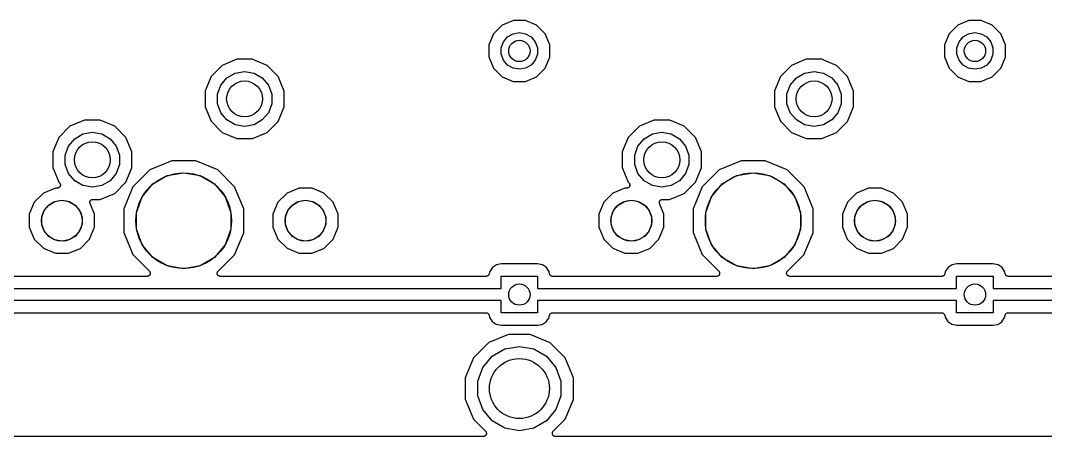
# Model space of a CAD drawing. Extents: x 36 to 201, y -145 to -29.
# Drawn here: x 72.19 to 114.94, y -145 to -127.65 of the extents above; entities that cross this region are included whole.
import ezdxf

# ---------------------------------------------------------------- set-up
doc = ezdxf.new("R2010")
doc.units = 0
doc.header["$MEASUREMENT"] = 0
doc.layers.add('BLACK', color=7, linetype='CONTINUOUS')

msp = doc.modelspace()

# ---------------------------------------------------------------- linework, layer by layer
at = {"layer": 'Black'}
for p, q in [((92.7485, -127.65), (92.2815, -127.843)), ((93.2537, -127.65), (92.7485, -127.65)), ((93.7203, -127.844), (93.2537, -127.65)), ((111.748, -127.65), (111.282, -127.843)), ((112.254, -127.65), (111.748, -127.65)), ((112.72, -127.844), (112.254, -127.65)), ((91.924, -128.2), (91.7302, -128.666)), ((92.2815, -127.843), (91.924, -128.2)), ((92.5083, -128.334), (92.7384, -128.201)), ((92.7384, -128.201), (93, -128.155)), ((93, -128.155), (93.2616, -128.201)), ((93.2616, -128.201), (93.4917, -128.334)), ((94.0773, -128.202), (93.7203, -127.844)), ((94.2702, -128.668), (94.0773, -128.202)), ((110.924, -128.2), (110.73, -128.666)), ((111.282, -127.843), (110.924, -128.2)), ((111.508, -128.334), (111.738, -128.201)), ((111.738, -128.201), (112, -128.155)), ((112, -128.155), (112.262, -128.201)), ((112.262, -128.201), (112.492, -128.334)), ((113.077, -128.202), (112.72, -127.844)), ((113.27, -128.668), (113.077, -128.202)), ((91.7302, -128.666), (91.7298, -129.172)), ((92.2467, -128.787), (92.3376, -128.538)), ((92.3376, -128.538), (92.5083, -128.334)), ((93.4917, -128.334), (93.6624, -128.538)), ((93.6624, -128.538), (93.7533, -128.787)), ((94.2698, -129.174), (94.2702, -128.668)), ((110.73, -128.666), (110.73, -129.172)), ((111.247, -128.787), (111.338, -128.538)), ((111.338, -128.538), (111.508, -128.334)), ((112.492, -128.334), (112.662, -128.538)), ((112.662, -128.538), (112.753, -128.787)), ((113.27, -129.174), (113.27, -128.668)), ((92.2467, -129.053), (92.2467, -128.787)), ((92.3376, -129.302), (92.2467, -129.053)), ((93.7533, -129.053), (93.6624, -129.302)), ((93.7533, -128.787), (93.7533, -129.053)), ((111.247, -129.053), (111.247, -128.787)), ((111.338, -129.302), (111.247, -129.053)), ((112.753, -129.053), (112.662, -129.302)), ((112.753, -128.787), (112.753, -129.053)), ((80.606, -129.52), (80.1412, -129.984)), ((81.213, -129.269), (80.606, -129.52)), ((81.8698, -129.269), (81.213, -129.269)), ((81.9774, -129.314), (81.8698, -129.269)), ((82.4764, -129.521), (81.9774, -129.314)), ((82.9405, -129.986), (82.4764, -129.521)), ((91.7298, -129.172), (91.9227, -129.638)), ((92.5083, -129.506), (92.3376, -129.302)), ((92.7384, -129.639), (92.5083, -129.506)), ((93.4917, -129.506), (93.2616, -129.639)), ((93.6624, -129.302), (93.4917, -129.506)), ((94.076, -129.64), (94.2698, -129.174)), ((104.356, -129.52), (103.891, -129.984)), ((104.963, -129.269), (104.356, -129.52)), ((105.62, -129.269), (104.963, -129.269)), ((105.727, -129.314), (105.62, -129.269)), ((106.226, -129.521), (105.727, -129.314)), ((106.69, -129.986), (106.226, -129.521)), ((110.73, -129.172), (110.923, -129.638)), ((111.508, -129.506), (111.338, -129.302)), ((111.738, -129.639), (111.508, -129.506)), ((112.492, -129.506), (112.262, -129.639)), ((112.662, -129.302), (112.492, -129.506)), ((113.076, -129.64), (113.27, -129.174)), ((80.8025, -130.041), (81.1476, -129.842)), ((81.1476, -129.842), (81.54, -129.773)), ((81.54, -129.773), (81.9324, -129.842)), ((81.9324, -129.842), (82.2775, -130.041)), ((91.9227, -129.638), (92.2797, -129.996)), ((93, -129.685), (92.7384, -129.639)), ((93.2616, -129.639), (93, -129.685)), ((93.7185, -129.997), (94.076, -129.64)), ((104.552, -130.041), (104.898, -129.842)), ((104.898, -129.842), (105.29, -129.773)), ((105.29, -129.773), (105.682, -129.842)), ((105.682, -129.842), (106.028, -130.041)), ((110.923, -129.638), (111.28, -129.996)), ((112, -129.685), (111.738, -129.639)), ((112.262, -129.639), (112, -129.685)), ((112.718, -129.997), (113.076, -129.64)), ((80.1412, -129.984), (79.8893, -130.59)), ((80.4101, -130.721), (80.5464, -130.346)), ((80.5464, -130.346), (80.8025, -130.041)), ((82.2775, -130.041), (82.5336, -130.346)), ((82.5336, -130.346), (82.6699, -130.721)), ((83.1913, -130.593), (82.9405, -129.986)), ((92.2797, -129.996), (92.7463, -130.19)), ((92.7463, -130.19), (93.2515, -130.19)), ((93.2515, -130.19), (93.7185, -129.997)), ((103.891, -129.984), (103.639, -130.59)), ((104.16, -130.721), (104.296, -130.346)), ((104.296, -130.346), (104.552, -130.041)), ((106.028, -130.041), (106.284, -130.346)), ((106.284, -130.346), (106.42, -130.721)), ((106.941, -130.593), (106.69, -129.986)), ((111.28, -129.996), (111.746, -130.19)), ((111.746, -130.19), (112.252, -130.19)), ((112.252, -130.19), (112.718, -129.997)), ((79.8893, -130.59), (79.8887, -131.247)), ((80.4101, -131.119), (80.4101, -130.721)), ((82.6699, -130.721), (82.6699, -131.119)), ((83.1907, -131.25), (83.1913, -130.593)), ((103.639, -130.59), (103.639, -131.247)), ((104.16, -131.119), (104.16, -130.721)), ((106.42, -130.721), (106.42, -131.119)), ((106.941, -131.25), (106.941, -130.593)), ((80.5464, -131.494), (80.4101, -131.119)), ((82.6699, -131.119), (82.5336, -131.494)), ((104.296, -131.494), (104.16, -131.119)), ((106.42, -131.119), (106.284, -131.494)), ((79.8887, -131.247), (80.1395, -131.854)), ((80.8025, -131.799), (80.5464, -131.494)), ((82.5336, -131.494), (82.2775, -131.799)), ((82.9388, -131.856), (83.1907, -131.25)), ((103.639, -131.247), (103.89, -131.854)), ((104.552, -131.799), (104.296, -131.494)), ((106.284, -131.494), (106.028, -131.799)), ((106.689, -131.856), (106.941, -131.25)), ((74.256, -132.06), (73.7912, -132.524)), ((74.863, -131.809), (74.256, -132.06)), ((75.5198, -131.809), (74.863, -131.809)), ((76.1264, -132.061), (75.5198, -131.809)), ((76.5905, -132.526), (76.1264, -132.061)), ((80.1395, -131.854), (80.6036, -132.319)), ((81.1476, -131.998), (80.8025, -131.799)), ((81.54, -132.067), (81.1476, -131.998)), ((81.9324, -131.998), (81.54, -132.067)), ((82.2775, -131.799), (81.9324, -131.998)), ((82.474, -132.32), (82.9388, -131.856)), ((98.006, -132.06), (97.5412, -132.524)), ((98.613, -131.809), (98.006, -132.06)), ((99.2698, -131.809), (98.613, -131.809)), ((99.8764, -132.061), (99.2698, -131.809)), ((100.34, -132.526), (99.8764, -132.061)), ((103.89, -131.854), (104.354, -132.319)), ((104.898, -131.998), (104.552, -131.799)), ((105.29, -132.067), (104.898, -131.998)), ((105.682, -131.998), (105.29, -132.067)), ((106.028, -131.799), (105.682, -131.998)), ((106.224, -132.32), (106.689, -131.856)), ((73.7912, -132.524), (73.5393, -133.13)), ((74.4525, -132.581), (74.7976, -132.382)), ((74.7976, -132.382), (75.19, -132.313)), ((75.19, -132.313), (75.5824, -132.382)), ((75.5824, -132.382), (75.9275, -132.581)), ((80.6036, -132.319), (81.2102, -132.571)), ((81.867, -132.571), (82.474, -132.32)), ((97.5412, -132.524), (97.2893, -133.13)), ((98.2025, -132.581), (98.5476, -132.382)), ((98.5476, -132.382), (98.94, -132.313)), ((98.94, -132.313), (99.3324, -132.382)), ((99.3324, -132.382), (99.6775, -132.581)), ((104.354, -132.319), (104.96, -132.571)), ((105.617, -132.571), (106.224, -132.32)), ((74.0601, -133.261), (74.1964, -132.886)), ((74.1964, -132.886), (74.4525, -132.581)), ((75.9275, -132.581), (76.1836, -132.886)), ((76.1836, -132.886), (76.3199, -133.261)), ((76.8413, -133.133), (76.5905, -132.526)), ((81.2102, -132.571), (81.867, -132.571)), ((97.8101, -133.261), (97.9464, -132.886)), ((97.9464, -132.886), (98.2025, -132.581)), ((99.6775, -132.581), (99.9336, -132.886)), ((99.9336, -132.886), (100.07, -133.261)), ((100.591, -133.133), (100.34, -132.526)), ((104.96, -132.571), (105.617, -132.571)), ((73.5393, -133.13), (73.5387, -133.787)), ((74.0601, -133.659), (74.0601, -133.261)), ((76.3199, -133.261), (76.3199, -133.659)), ((76.8407, -133.79), (76.8413, -133.133)), ((97.2893, -133.13), (97.2887, -133.787)), ((97.8101, -133.659), (97.8101, -133.261)), ((100.07, -133.261), (100.07, -133.659)), ((100.591, -133.79), (100.591, -133.133)), ((73.5387, -133.787), (73.7895, -134.394)), ((74.1964, -134.034), (74.0601, -133.659)), ((76.3199, -133.659), (76.1836, -134.034)), ((76.5888, -134.396), (76.8407, -133.79)), ((78.5045, -133.498), (77.5846, -133.878)), ((79.4998, -133.499), (78.5045, -133.498)), ((80.4191, -133.88), (79.4998, -133.499)), ((97.2887, -133.787), (97.5395, -134.394)), ((97.9464, -134.034), (97.8101, -133.659)), ((100.07, -133.659), (99.9336, -134.034)), ((100.339, -134.396), (100.591, -133.79)), ((102.255, -133.498), (101.335, -133.878)), ((103.25, -133.499), (102.255, -133.498)), ((104.169, -133.88), (103.25, -133.499)), ((74.4525, -134.339), (74.1964, -134.034)), ((76.1836, -134.034), (75.9275, -134.339)), ((77.5846, -133.878), (76.8802, -134.581)), ((77.7134, -134.467), (78.3154, -134.119)), ((78.3154, -134.119), (79, -133.998)), ((79, -133.998), (79.6846, -134.119)), ((79.6846, -134.119), (80.2865, -134.467)), ((81.1222, -134.585), (80.4191, -133.88)), ((98.2025, -134.339), (97.9464, -134.034)), ((99.9336, -134.034), (99.6775, -134.339)), ((101.335, -133.878), (100.63, -134.581)), ((101.463, -134.467), (102.065, -134.119)), ((102.065, -134.119), (102.75, -133.998)), ((102.75, -133.998), (103.435, -134.119)), ((103.435, -134.119), (104.037, -134.467)), ((104.872, -134.585), (104.169, -133.88)), ((73.6509, -134.641), (73.1513, -134.847)), ((73.7297, -134.641), (73.6509, -134.641)), ((73.7461, -134.638), (73.7297, -134.641)), ((73.7626, -134.637), (73.7461, -134.638)), ((73.7676, -134.634), (73.7626, -134.637)), ((73.7731, -134.633), (73.7676, -134.634)), ((73.7875, -134.625), (73.7731, -134.633)), ((73.8026, -134.618), (73.7875, -134.625)), ((73.7895, -134.394), (73.8197, -134.424)), ((73.8065, -134.614), (73.8026, -134.618)), ((73.8114, -134.611), (73.8065, -134.614)), ((73.822, -134.599), (73.8114, -134.611)), ((73.8197, -134.424), (73.8292, -134.438)), ((73.8338, -134.587), (73.822, -134.599)), ((73.8292, -134.438), (73.8399, -134.451)), ((73.8361, -134.582), (73.8338, -134.587)), ((73.8397, -134.578), (73.8361, -134.582)), ((73.8454, -134.562), (73.8397, -134.578)), ((73.8399, -134.451), (73.8418, -134.456)), ((73.8418, -134.456), (73.845, -134.46)), ((73.845, -134.46), (73.8492, -134.476)), ((73.8525, -134.547), (73.8454, -134.562)), ((73.8492, -134.476), (73.8549, -134.492)), ((73.8529, -134.541), (73.8525, -134.547)), ((73.8549, -134.536), (73.8529, -134.541)), ((73.8549, -134.492), (73.8549, -134.498)), ((73.8549, -134.498), (73.8563, -134.503)), ((73.8563, -134.503), (73.8549, -134.519)), ((73.8549, -134.519), (73.8549, -134.536)), ((74.7976, -134.538), (74.4525, -134.339)), ((75.19, -134.607), (74.7976, -134.538)), ((75.5824, -134.538), (75.19, -134.607)), ((75.9275, -134.339), (75.5824, -134.538)), ((76.124, -134.86), (76.5888, -134.396)), ((76.8802, -134.581), (76.4985, -135.5)), ((77.2666, -134.999), (77.7134, -134.467)), ((80.2865, -134.467), (80.7334, -134.999)), ((81.5023, -135.505), (81.1222, -134.585)), ((83.8109, -134.641), (83.3113, -134.847)), ((84.3515, -134.641), (83.8109, -134.641)), ((84.8508, -134.849), (84.3515, -134.641)), ((97.4009, -134.641), (96.9013, -134.847)), ((97.4797, -134.641), (97.4009, -134.641)), ((97.4961, -134.638), (97.4797, -134.641)), ((97.5126, -134.637), (97.4961, -134.638)), ((97.5176, -134.634), (97.5126, -134.637)), ((97.5231, -134.633), (97.5176, -134.634)), ((97.5375, -134.625), (97.5231, -134.633)), ((97.5526, -134.618), (97.5375, -134.625)), ((97.5395, -134.394), (97.5697, -134.424)), ((97.5565, -134.614), (97.5526, -134.618)), ((97.5614, -134.611), (97.5565, -134.614)), ((97.572, -134.599), (97.5614, -134.611)), ((97.5697, -134.424), (97.5792, -134.438)), ((97.5838, -134.587), (97.572, -134.599)), ((97.5792, -134.438), (97.5899, -134.451)), ((97.5861, -134.582), (97.5838, -134.587)), ((97.5897, -134.578), (97.5861, -134.582)), ((97.5954, -134.562), (97.5897, -134.578)), ((97.5899, -134.451), (97.5918, -134.456)), ((97.5918, -134.456), (97.595, -134.46)), ((97.595, -134.46), (97.5992, -134.476)), ((97.6025, -134.547), (97.5954, -134.562)), ((97.5992, -134.476), (97.6049, -134.492)), ((97.6029, -134.541), (97.6025, -134.547)), ((97.6049, -134.536), (97.6029, -134.541)), ((97.6049, -134.492), (97.6049, -134.498)), ((97.6049, -134.498), (97.6063, -134.503)), ((97.6063, -134.503), (97.6049, -134.519)), ((97.6049, -134.519), (97.6049, -134.536)), ((98.5476, -134.538), (98.2025, -134.339)), ((98.94, -134.607), (98.5476, -134.538)), ((99.3324, -134.538), (98.94, -134.607)), ((99.6775, -134.339), (99.3324, -134.538)), ((99.874, -134.86), (100.339, -134.396)), ((100.63, -134.581), (100.249, -135.5)), ((101.017, -134.999), (101.463, -134.467)), ((104.037, -134.467), (104.483, -134.999)), ((105.252, -135.505), (104.872, -134.585)), ((107.561, -134.641), (107.061, -134.847)), ((108.101, -134.641), (107.561, -134.641)), ((108.601, -134.849), (108.101, -134.641)), ((73.1513, -134.847), (72.7687, -135.229)), ((75.517, -135.111), (76.124, -134.86)), ((77.0289, -135.652), (77.2666, -134.999)), ((80.7334, -134.999), (80.9711, -135.652)), ((83.3113, -134.847), (82.9287, -135.229)), ((85.2327, -135.231), (84.8508, -134.849)), ((96.9013, -134.847), (96.5187, -135.229)), ((99.267, -135.111), (99.874, -134.86)), ((100.779, -135.652), (101.017, -134.999)), ((104.483, -134.999), (104.721, -135.652)), ((107.061, -134.847), (106.679, -135.229)), ((108.983, -135.231), (108.601, -134.849)), ((72.7687, -135.229), (72.5613, -135.729)), ((73.1803, -135.573), (73.371, -135.346)), ((73.371, -135.346), (73.6279, -135.197)), ((73.6279, -135.197), (73.92, -135.146)), ((73.92, -135.146), (74.2121, -135.197)), ((74.2121, -135.197), (74.469, -135.346)), ((74.469, -135.346), (74.6597, -135.573)), ((75.086, -135.243), (75.0878, -135.23)), ((75.0878, -135.252), (75.086, -135.243)), ((75.0878, -135.23), (75.0879, -135.216)), ((75.0878, -135.26), (75.0878, -135.252)), ((75.0925, -135.273), (75.0878, -135.26)), ((75.0879, -135.216), (75.0907, -135.208)), ((75.0907, -135.208), (75.0918, -135.2)), ((75.0918, -135.2), (75.0982, -135.187)), ((75.0955, -135.287), (75.0925, -135.273)), ((75.2791, -135.731), (75.0955, -135.287)), ((75.0982, -135.187), (75.103, -135.174)), ((75.103, -135.174), (75.1084, -135.168)), ((75.1084, -135.168), (75.1122, -135.161)), ((75.1122, -135.161), (75.1224, -135.151)), ((75.1224, -135.151), (75.1314, -135.141)), ((75.1314, -135.141), (75.1386, -135.136)), ((75.1386, -135.136), (75.1448, -135.131)), ((75.1448, -135.131), (75.1576, -135.126)), ((75.1576, -135.126), (75.1696, -135.119)), ((75.1696, -135.119), (75.1778, -135.117)), ((75.1778, -135.117), (75.1855, -135.114)), ((75.1855, -135.114), (75.1994, -135.113)), ((75.1994, -135.113), (75.213, -135.111)), ((75.213, -135.111), (75.517, -135.111)), ((76.4985, -135.5), (76.4977, -136.495)), ((81.5016, -136.294), (81.5023, -135.505)), ((82.9287, -135.229), (82.7213, -135.729)), ((83.3403, -135.573), (83.531, -135.346)), ((83.531, -135.346), (83.7879, -135.197)), ((83.7879, -135.197), (84.08, -135.146)), ((84.08, -135.146), (84.3721, -135.197)), ((84.3721, -135.197), (84.629, -135.346)), ((84.629, -135.346), (84.8197, -135.573)), ((85.4391, -135.731), (85.2327, -135.231)), ((96.5187, -135.229), (96.3113, -135.729)), ((96.9303, -135.573), (97.121, -135.346)), ((97.121, -135.346), (97.3779, -135.197)), ((97.3779, -135.197), (97.67, -135.146)), ((97.67, -135.146), (97.9621, -135.197)), ((97.9621, -135.197), (98.219, -135.346)), ((98.219, -135.346), (98.4097, -135.573)), ((98.836, -135.243), (98.8378, -135.23)), ((98.8378, -135.252), (98.836, -135.243)), ((98.8378, -135.23), (98.8379, -135.216)), ((98.8378, -135.26), (98.8378, -135.252)), ((98.8425, -135.273), (98.8378, -135.26)), ((98.8379, -135.216), (98.8407, -135.208)), ((98.8407, -135.208), (98.8418, -135.2)), ((98.8418, -135.2), (98.8482, -135.187)), ((98.8455, -135.287), (98.8425, -135.273)), ((99.0291, -135.731), (98.8455, -135.287)), ((98.8482, -135.187), (98.853, -135.174)), ((98.853, -135.174), (98.8584, -135.168)), ((98.8584, -135.168), (98.8622, -135.161)), ((98.8622, -135.161), (98.8724, -135.151)), ((98.8724, -135.151), (98.8814, -135.141)), ((98.8814, -135.141), (98.8886, -135.136)), ((98.8886, -135.136), (98.8948, -135.131)), ((98.8948, -135.131), (98.9076, -135.126)), ((98.9076, -135.126), (98.9196, -135.119)), ((98.9196, -135.119), (98.9278, -135.117)), ((98.9278, -135.117), (98.9355, -135.114)), ((98.9355, -135.114), (98.9494, -135.113)), ((98.9494, -135.113), (98.963, -135.111)), ((98.963, -135.111), (99.267, -135.111)), ((100.249, -135.5), (100.248, -136.495)), ((105.252, -136.294), (105.252, -135.505)), ((106.679, -135.229), (106.471, -135.729)), ((107.09, -135.573), (107.281, -135.346)), ((107.281, -135.346), (107.538, -135.197)), ((107.538, -135.197), (107.83, -135.146)), ((107.83, -135.146), (108.122, -135.197)), ((108.122, -135.197), (108.379, -135.346)), ((108.379, -135.346), (108.57, -135.573)), ((109.189, -135.731), (108.983, -135.231)), ((72.5613, -135.729), (72.5609, -136.269)), ((73.0788, -135.852), (73.1803, -135.573)), ((73.0788, -136.148), (73.0788, -135.852)), ((74.6597, -135.573), (74.7612, -135.852)), ((74.7612, -135.852), (74.7612, -136.148)), ((75.2787, -136.271), (75.2791, -135.731)), ((77.0289, -136.348), (77.0289, -135.652)), ((80.9711, -135.652), (80.9711, -136.348)), ((82.7213, -135.729), (82.7209, -136.269)), ((83.2388, -135.852), (83.3403, -135.573)), ((83.2388, -136.148), (83.2388, -135.852)), ((84.8197, -135.573), (84.9212, -135.852)), ((84.9212, -135.852), (84.9212, -136.148)), ((85.4387, -136.271), (85.4391, -135.731)), ((96.3113, -135.729), (96.3109, -136.269)), ((96.8288, -135.852), (96.9303, -135.573)), ((96.8288, -136.148), (96.8288, -135.852)), ((98.4097, -135.573), (98.5112, -135.852)), ((98.5112, -135.852), (98.5112, -136.148)), ((99.0287, -136.271), (99.0291, -135.731)), ((100.779, -136.348), (100.779, -135.652)), ((104.721, -135.652), (104.721, -136.348)), ((106.471, -135.729), (106.471, -136.269)), ((106.989, -135.852), (107.09, -135.573)), ((106.989, -136.148), (106.989, -135.852)), ((108.57, -135.573), (108.671, -135.852)), ((108.671, -135.852), (108.671, -136.148)), ((109.189, -136.271), (109.189, -135.731)), ((72.5609, -136.269), (72.7673, -136.769)), ((73.1803, -136.427), (73.0788, -136.148)), ((74.7612, -136.148), (74.6597, -136.427)), ((75.0713, -136.771), (75.2787, -136.271)), ((77.2666, -137.001), (77.0289, -136.348)), ((80.9711, -136.348), (80.7334, -137.001)), ((81.5015, -136.5), (81.5016, -136.294)), ((81.5016, -136.294), (81.5016, -136.294)), ((82.7209, -136.269), (82.9273, -136.769)), ((83.3403, -136.427), (83.2388, -136.148)), ((84.9212, -136.148), (84.8197, -136.427)), ((85.2313, -136.771), (85.4387, -136.271)), ((96.3109, -136.269), (96.5173, -136.769)), ((96.9303, -136.427), (96.8288, -136.148)), ((98.5112, -136.148), (98.4097, -136.427)), ((98.8213, -136.771), (99.0287, -136.271)), ((101.017, -137.001), (100.779, -136.348)), ((104.721, -136.348), (104.483, -137.001)), ((105.251, -136.5), (105.252, -136.294)), ((105.252, -136.294), (105.252, -136.294)), ((106.471, -136.269), (106.677, -136.769)), ((107.09, -136.427), (106.989, -136.148)), ((108.671, -136.148), (108.57, -136.427)), ((108.981, -136.771), (109.189, -136.271)), ((72.7673, -136.769), (73.1492, -137.151)), ((73.371, -136.654), (73.1803, -136.427)), ((73.6279, -136.803), (73.371, -136.654)), ((74.469, -136.654), (74.2121, -136.803)), ((74.6597, -136.427), (74.469, -136.654)), ((74.6887, -137.153), (75.0713, -136.771)), ((76.4977, -136.495), (76.8778, -137.415)), ((81.1198, -137.419), (81.5015, -136.5)), ((82.9273, -136.769), (83.3092, -137.151)), ((83.531, -136.654), (83.3403, -136.427)), ((83.7879, -136.803), (83.531, -136.654)), ((84.629, -136.654), (84.3721, -136.803)), ((84.8197, -136.427), (84.629, -136.654)), ((84.8487, -137.153), (85.2313, -136.771)), ((96.5173, -136.769), (96.8992, -137.151)), ((97.121, -136.654), (96.9303, -136.427)), ((97.3779, -136.803), (97.121, -136.654)), ((98.219, -136.654), (97.9621, -136.803)), ((98.4097, -136.427), (98.219, -136.654)), ((98.4387, -137.153), (98.8213, -136.771)), ((100.248, -136.495), (100.628, -137.415)), ((104.87, -137.419), (105.251, -136.5)), ((106.677, -136.769), (107.059, -137.151)), ((107.281, -136.654), (107.09, -136.427)), ((107.538, -136.803), (107.281, -136.654)), ((108.379, -136.654), (108.122, -136.803)), ((108.57, -136.427), (108.379, -136.654)), ((108.599, -137.153), (108.981, -136.771)), ((73.1492, -137.151), (73.6485, -137.359)), ((73.92, -136.854), (73.6279, -136.803)), ((74.2121, -136.803), (73.92, -136.854)), ((74.1891, -137.359), (74.6887, -137.153)), ((77.7134, -137.533), (77.2666, -137.001)), ((80.7334, -137.001), (80.2865, -137.533)), ((83.3092, -137.151), (83.8085, -137.359)), ((84.08, -136.854), (83.7879, -136.803)), ((84.3721, -136.803), (84.08, -136.854)), ((84.3491, -137.359), (84.8487, -137.153)), ((96.8992, -137.151), (97.3985, -137.359)), ((97.67, -136.854), (97.3779, -136.803)), ((97.9621, -136.803), (97.67, -136.854)), ((97.9391, -137.359), (98.4387, -137.153)), ((101.463, -137.533), (101.017, -137.001)), ((104.483, -137.001), (104.037, -137.533)), ((107.059, -137.151), (107.559, -137.359)), ((107.83, -136.854), (107.538, -136.803)), ((108.122, -136.803), (107.83, -136.854)), ((108.099, -137.359), (108.599, -137.153)), ((73.6485, -137.359), (74.1891, -137.359)), ((76.8778, -137.415), (77.5665, -138.105)), ((78.3154, -137.881), (77.7134, -137.533)), ((80.2865, -137.533), (79.6846, -137.881)), ((80.4325, -138.105), (81.1198, -137.419)), ((83.8085, -137.359), (84.3491, -137.359)), ((97.3985, -137.359), (97.9391, -137.359)), ((100.628, -137.415), (101.316, -138.105)), ((102.065, -137.881), (101.463, -137.533)), ((104.037, -137.533), (103.435, -137.881)), ((104.183, -138.105), (104.87, -137.419)), ((107.559, -137.359), (108.099, -137.359)), ((79, -138.002), (78.3154, -137.881)), ((79.6846, -137.881), (79, -138.002)), ((91.8769, -137.947), (91.7609, -138.117)), ((92.0505, -137.835), (91.8769, -137.947)), ((92.2498, -137.798), (92.0505, -137.835)), ((93.7493, -137.798), (92.2498, -137.798)), ((93.9635, -137.841), (93.7493, -137.798)), ((94.1332, -137.957), (93.9635, -137.841)), ((94.2449, -138.131), (94.1332, -137.957)), ((102.75, -138.002), (102.065, -137.881)), ((103.435, -137.881), (102.75, -138.002)), ((110.877, -137.947), (110.761, -138.117)), ((111.051, -137.835), (110.877, -137.947)), ((111.25, -137.798), (111.051, -137.835)), ((112.749, -137.798), (111.25, -137.798)), ((112.963, -137.841), (112.749, -137.798)), ((113.133, -137.957), (112.963, -137.841)), ((113.245, -138.131), (113.133, -137.957)), ((77.4766, -138.322), (71.3863, -138.322)), ((77.4929, -138.319), (77.4766, -138.322)), ((77.5093, -138.318), (77.4929, -138.319)), ((77.5145, -138.315), (77.5093, -138.318)), ((77.52, -138.314), (77.5145, -138.315)), ((77.5343, -138.306), (77.52, -138.314)), ((77.5493, -138.299), (77.5343, -138.306)), ((77.5533, -138.295), (77.5493, -138.299)), ((77.5582, -138.292), (77.5533, -138.295)), ((77.5688, -138.28), (77.5582, -138.292)), ((77.5665, -138.105), (77.5759, -138.119)), ((77.5806, -138.268), (77.5688, -138.28)), ((77.5759, -138.119), (77.5866, -138.131)), ((77.5829, -138.263), (77.5806, -138.268)), ((77.5866, -138.258), (77.5829, -138.263)), ((77.5866, -138.131), (77.5885, -138.137)), ((77.5922, -138.243), (77.5866, -138.258)), ((77.5885, -138.137), (77.5917, -138.141)), ((77.5917, -138.141), (77.596, -138.157)), ((77.5992, -138.228), (77.5922, -138.243)), ((77.596, -138.157), (77.6017, -138.173)), ((77.5997, -138.222), (77.5992, -138.228)), ((77.6017, -138.217), (77.5997, -138.222)), ((77.6017, -138.173), (77.6017, -138.179)), ((77.6017, -138.179), (77.6031, -138.184)), ((77.6031, -138.184), (77.6017, -138.201)), ((77.6017, -138.201), (77.6017, -138.217)), ((80.3957, -138.184), (80.3972, -138.178)), ((80.3972, -138.2), (80.3957, -138.184)), ((80.3972, -138.173), (80.4029, -138.157)), ((80.3972, -138.178), (80.3972, -138.173)), ((80.3972, -138.217), (80.3972, -138.2)), ((80.3991, -138.222), (80.3972, -138.217)), ((80.3995, -138.228), (80.3991, -138.222)), ((80.4066, -138.243), (80.3995, -138.228)), ((80.4029, -138.157), (80.4072, -138.141)), ((80.4123, -138.258), (80.4066, -138.243)), ((80.4072, -138.141), (80.4104, -138.137)), ((80.4104, -138.137), (80.4123, -138.131)), ((80.4123, -138.131), (80.423, -138.119)), ((80.4158, -138.263), (80.4123, -138.258)), ((80.4181, -138.268), (80.4158, -138.263)), ((80.4299, -138.28), (80.4181, -138.268)), ((80.423, -138.119), (80.4325, -138.105)), ((80.4406, -138.292), (80.4299, -138.28)), ((80.4454, -138.295), (80.4406, -138.292)), ((80.4493, -138.299), (80.4454, -138.295)), ((80.4644, -138.306), (80.4493, -138.299)), ((80.4788, -138.314), (80.4644, -138.306)), ((80.4843, -138.315), (80.4788, -138.314)), ((80.4893, -138.318), (80.4843, -138.315)), ((80.5058, -138.319), (80.4893, -138.318)), ((80.5222, -138.322), (80.5058, -138.319)), ((91.6155, -138.322), (80.5222, -138.322)), ((91.6356, -138.318), (91.6155, -138.322)), ((91.6559, -138.315), (91.6356, -138.318)), ((91.6573, -138.315), (91.6559, -138.315)), ((91.6589, -138.314), (91.6573, -138.315)), ((91.6767, -138.304), (91.6589, -138.314)), ((91.6946, -138.294), (91.6767, -138.304)), ((91.6957, -138.293), (91.6946, -138.294)), ((91.6971, -138.292), (91.6957, -138.293)), ((91.7103, -138.277), (91.6971, -138.292)), ((91.7238, -138.261), (91.7103, -138.277)), ((91.7244, -138.26), (91.7238, -138.261)), ((91.7255, -138.258), (91.7244, -138.26)), ((91.7325, -138.239), (91.7255, -138.258)), ((91.7399, -138.22), (91.7325, -138.239)), ((91.7609, -138.117), (91.7399, -138.22)), ((92.238, -138.83), (92.238, -138.318)), ((92.238, -138.318), (93.762, -138.318)), ((93.762, -138.318), (93.762, -138.83)), ((94.2615, -138.218), (94.2449, -138.131)), ((94.269, -138.238), (94.2615, -138.218)), ((94.2763, -138.258), (94.269, -138.238)), ((94.2768, -138.259), (94.2763, -138.258)), ((94.277, -138.26), (94.2768, -138.259)), ((94.291, -138.276), (94.277, -138.26)), ((94.3047, -138.292), (94.291, -138.276)), ((94.3053, -138.293), (94.3047, -138.292)), ((94.3058, -138.293), (94.3053, -138.293)), ((94.3243, -138.304), (94.3058, -138.293)), ((94.3429, -138.314), (94.3243, -138.304)), ((94.3436, -138.314), (94.3429, -138.314)), ((94.3442, -138.315), (94.3436, -138.314)), ((94.3653, -138.318), (94.3442, -138.315)), ((94.3863, -138.322), (94.3653, -138.318)), ((101.227, -138.322), (94.3863, -138.322)), ((101.243, -138.319), (101.227, -138.322)), ((101.259, -138.318), (101.243, -138.319)), ((101.264, -138.315), (101.259, -138.318)), ((101.27, -138.314), (101.264, -138.315)), ((101.284, -138.306), (101.27, -138.314)), ((101.299, -138.299), (101.284, -138.306)), ((101.303, -138.295), (101.299, -138.299)), ((101.308, -138.292), (101.303, -138.295)), ((101.319, -138.28), (101.308, -138.292)), ((101.316, -138.105), (101.326, -138.119)), ((101.331, -138.268), (101.319, -138.28)), ((101.326, -138.119), (101.337, -138.131)), ((101.333, -138.263), (101.331, -138.268)), ((101.337, -138.258), (101.333, -138.263)), ((101.337, -138.131), (101.339, -138.137)), ((101.342, -138.243), (101.337, -138.258)), ((101.339, -138.137), (101.342, -138.141)), ((101.342, -138.141), (101.346, -138.157)), ((101.349, -138.228), (101.342, -138.243)), ((101.346, -138.157), (101.352, -138.173)), ((101.35, -138.222), (101.349, -138.228)), ((101.352, -138.217), (101.35, -138.222)), ((101.352, -138.173), (101.352, -138.179)), ((101.352, -138.179), (101.353, -138.184)), ((101.353, -138.184), (101.352, -138.201)), ((101.352, -138.201), (101.352, -138.217)), ((104.146, -138.184), (104.147, -138.178)), ((104.147, -138.2), (104.146, -138.184)), ((104.147, -138.173), (104.153, -138.157)), ((104.147, -138.178), (104.147, -138.173)), ((104.147, -138.217), (104.147, -138.2)), ((104.149, -138.222), (104.147, -138.217)), ((104.15, -138.228), (104.149, -138.222)), ((104.157, -138.243), (104.15, -138.228)), ((104.153, -138.157), (104.157, -138.141)), ((104.157, -138.141), (104.16, -138.137)), ((104.162, -138.258), (104.157, -138.243)), ((104.16, -138.137), (104.162, -138.131)), ((104.162, -138.131), (104.173, -138.119)), ((104.166, -138.263), (104.162, -138.258)), ((104.168, -138.268), (104.166, -138.263)), ((104.18, -138.28), (104.168, -138.268)), ((104.173, -138.119), (104.183, -138.105)), ((104.191, -138.292), (104.18, -138.28)), ((104.195, -138.295), (104.191, -138.292)), ((104.199, -138.299), (104.195, -138.295)), ((104.214, -138.306), (104.199, -138.299)), ((104.229, -138.314), (104.214, -138.306)), ((104.234, -138.315), (104.229, -138.314)), ((104.239, -138.318), (104.234, -138.315)), ((104.256, -138.319), (104.239, -138.318)), ((104.272, -138.322), (104.256, -138.319)), ((110.615, -138.322), (104.272, -138.322)), ((110.636, -138.318), (110.615, -138.322)), ((110.656, -138.315), (110.636, -138.318)), ((110.657, -138.315), (110.656, -138.315)), ((110.659, -138.314), (110.657, -138.315)), ((110.677, -138.304), (110.659, -138.314)), ((110.695, -138.294), (110.677, -138.304)), ((110.696, -138.293), (110.695, -138.294)), ((110.697, -138.292), (110.696, -138.293)), ((110.71, -138.277), (110.697, -138.292)), ((110.724, -138.261), (110.71, -138.277)), ((110.725, -138.258), (110.724, -138.26)), ((110.724, -138.26), (110.724, -138.261)), ((110.732, -138.239), (110.725, -138.258)), ((110.74, -138.22), (110.732, -138.239)), ((110.761, -138.117), (110.74, -138.22)), ((111.238, -138.83), (111.238, -138.318)), ((111.238, -138.318), (112.762, -138.318)), ((112.762, -138.318), (112.762, -138.83)), ((113.261, -138.218), (113.245, -138.131)), ((113.269, -138.238), (113.261, -138.218)), ((113.276, -138.258), (113.269, -138.238)), ((113.277, -138.259), (113.276, -138.258)), ((113.277, -138.26), (113.277, -138.259)), ((113.291, -138.276), (113.277, -138.26)), ((113.305, -138.292), (113.291, -138.276)), ((113.305, -138.293), (113.305, -138.292)), ((113.306, -138.293), (113.305, -138.293)), ((113.324, -138.304), (113.306, -138.293)), ((113.343, -138.314), (113.324, -138.304)), ((113.344, -138.314), (113.343, -138.314)), ((113.344, -138.315), (113.344, -138.314)), ((113.365, -138.318), (113.344, -138.315)), ((113.386, -138.322), (113.365, -138.318)), ((120.227, -138.322), (113.386, -138.322)), ((70.762, -138.83), (92.238, -138.83)), ((93.762, -138.83), (111.238, -138.83)), ((112.762, -138.83), (130.238, -138.83)), ((92.238, -139.33), (70.762, -139.33)), ((92.238, -139.842), (92.238, -139.33)), ((111.238, -139.33), (93.762, -139.33)), ((93.762, -139.33), (93.762, -139.842)), ((111.238, -139.842), (111.238, -139.33)), ((130.238, -139.33), (112.762, -139.33)), ((112.762, -139.33), (112.762, -139.842)), ((71.3845, -139.838), (91.6137, -139.838)), ((91.6137, -139.838), (91.6347, -139.842)), ((91.6347, -139.842), (91.6558, -139.845)), ((91.6558, -139.845), (91.6564, -139.846)), ((91.6564, -139.846), (91.6571, -139.846)), ((91.6571, -139.846), (91.6756, -139.856)), ((91.6756, -139.856), (91.6942, -139.867)), ((91.6942, -139.867), (91.6947, -139.867)), ((91.6947, -139.867), (91.6953, -139.868)), ((91.6953, -139.868), (91.7091, -139.884)), ((91.7091, -139.884), (91.723, -139.9)), ((91.723, -139.9), (91.7232, -139.901)), ((91.7232, -139.901), (91.7237, -139.901)), ((91.7237, -139.901), (91.731, -139.922)), ((91.731, -139.922), (91.7385, -139.942)), ((91.7385, -139.942), (91.7551, -140.029)), ((91.7551, -140.029), (91.8668, -140.203)), ((91.8668, -140.203), (92.0365, -140.319)), ((93.762, -139.842), (92.238, -139.842)), ((93.9495, -140.325), (94.1231, -140.213)), ((94.1231, -140.213), (94.2391, -140.043)), ((94.2391, -140.043), (94.2601, -139.94)), ((94.2601, -139.94), (94.2675, -139.921)), ((94.2675, -139.921), (94.2745, -139.901)), ((94.2745, -139.901), (94.2756, -139.9)), ((94.2756, -139.9), (94.2762, -139.899)), ((94.2762, -139.899), (94.2897, -139.883)), ((94.2897, -139.883), (94.3029, -139.868)), ((94.3029, -139.868), (94.3043, -139.867)), ((94.3043, -139.867), (94.3054, -139.866)), ((94.3054, -139.866), (94.3233, -139.856)), ((94.3233, -139.856), (94.3411, -139.846)), ((94.3411, -139.846), (94.3427, -139.845)), ((94.3427, -139.845), (94.3441, -139.845)), ((94.3441, -139.845), (94.3644, -139.842)), ((94.3644, -139.842), (94.3845, -139.838)), ((94.3845, -139.838), (110.614, -139.838)), ((110.614, -139.838), (110.635, -139.842)), ((110.635, -139.842), (110.656, -139.845)), ((110.656, -139.845), (110.656, -139.846)), ((110.656, -139.846), (110.657, -139.846)), ((110.657, -139.846), (110.676, -139.856)), ((110.676, -139.856), (110.694, -139.867)), ((110.694, -139.867), (110.695, -139.867)), ((110.695, -139.867), (110.695, -139.868)), ((110.695, -139.868), (110.709, -139.884)), ((110.709, -139.884), (110.723, -139.9)), ((110.723, -139.9), (110.723, -139.901)), ((110.723, -139.901), (110.724, -139.901)), ((110.724, -139.901), (110.731, -139.922)), ((110.731, -139.922), (110.739, -139.942)), ((110.739, -139.942), (110.755, -140.029)), ((110.755, -140.029), (110.867, -140.203)), ((110.867, -140.203), (111.037, -140.319)), ((112.762, -139.842), (111.238, -139.842)), ((112.949, -140.325), (113.123, -140.213)), ((113.123, -140.213), (113.239, -140.043)), ((113.239, -140.043), (113.26, -139.94)), ((113.26, -139.94), (113.268, -139.921)), ((113.268, -139.921), (113.275, -139.901)), ((113.275, -139.901), (113.276, -139.9)), ((113.276, -139.899), (113.29, -139.883)), ((113.276, -139.9), (113.276, -139.899)), ((113.29, -139.883), (113.303, -139.868)), ((113.303, -139.868), (113.304, -139.867)), ((113.304, -139.867), (113.305, -139.866)), ((113.305, -139.866), (113.323, -139.856)), ((113.323, -139.856), (113.341, -139.846)), ((113.341, -139.846), (113.343, -139.845)), ((113.343, -139.845), (113.344, -139.845)), ((113.344, -139.845), (113.364, -139.842)), ((113.364, -139.842), (113.385, -139.838)), ((113.385, -139.838), (129.614, -139.838)), ((92.0365, -140.319), (92.2507, -140.362)), ((92.2507, -140.362), (93.7502, -140.362)), ((93.7502, -140.362), (93.9495, -140.325)), ((111.037, -140.319), (111.251, -140.362)), ((111.251, -140.362), (112.75, -140.362)), ((112.75, -140.362), (112.949, -140.325)), ((92.5528, -140.742), (91.7226, -141.085)), ((93.4511, -140.742), (92.5528, -140.742)), ((94.2807, -141.087), (93.4511, -140.742)), ((91.7226, -141.085), (91.0869, -141.719)), ((91.8708, -141.654), (92.3992, -141.349)), ((92.3992, -141.349), (93, -141.243)), ((93, -141.243), (93.6008, -141.349)), ((93.6008, -141.349), (94.1292, -141.654)), ((94.9154, -141.723), (94.2807, -141.087)), ((91.0869, -141.719), (90.7424, -142.549)), ((91.4787, -142.122), (91.8708, -141.654)), ((94.1292, -141.654), (94.5213, -142.122)), ((95.2584, -142.553), (94.9154, -141.723)), ((91.27, -142.695), (91.4787, -142.122)), ((94.5213, -142.122), (94.73, -142.695)), ((90.7424, -142.549), (90.7416, -143.447)), ((91.27, -143.305), (91.27, -142.695)), ((94.73, -142.695), (94.73, -143.305)), ((95.2576, -143.451), (95.2584, -142.553)), ((90.7416, -143.447), (91.0846, -144.277)), ((91.4787, -143.878), (91.27, -143.305)), ((94.73, -143.305), (94.5213, -143.878)), ((94.9131, -144.281), (95.2576, -143.451)), ((91.8708, -144.346), (91.4787, -143.878)), ((94.5213, -143.878), (94.1292, -144.346)), ((91.0846, -144.277), (91.5897, -144.783)), ((92.3992, -144.651), (91.8708, -144.346)), ((94.1292, -144.346), (93.6008, -144.651)), ((94.4099, -144.783), (94.9131, -144.281)), ((91.5897, -144.783), (91.5991, -144.797)), ((91.5991, -144.797), (91.6098, -144.809)), ((91.6098, -144.809), (91.6117, -144.815)), ((91.6154, -144.921), (91.6098, -144.936)), ((91.6117, -144.815), (91.6149, -144.819)), ((91.6149, -144.819), (91.6192, -144.835)), ((91.6224, -144.906), (91.6154, -144.921)), ((91.6192, -144.835), (91.6248, -144.851)), ((91.6229, -144.9), (91.6224, -144.906)), ((91.6248, -144.895), (91.6229, -144.9)), ((91.6248, -144.851), (91.6248, -144.857)), ((91.6248, -144.857), (91.6263, -144.862)), ((91.6263, -144.862), (91.6248, -144.879)), ((91.6248, -144.879), (91.6248, -144.895)), ((93, -144.757), (92.3992, -144.651)), ((93.6008, -144.651), (93, -144.757)), ((94.3731, -144.862), (94.3745, -144.856)), ((94.3745, -144.878), (94.3731, -144.862)), ((94.3745, -144.851), (94.3802, -144.835)), ((94.3745, -144.856), (94.3745, -144.851)), ((94.3745, -144.895), (94.3745, -144.878)), ((94.3764, -144.9), (94.3745, -144.895)), ((94.3769, -144.906), (94.3764, -144.9)), ((94.3839, -144.921), (94.3769, -144.906)), ((94.3802, -144.835), (94.3845, -144.819)), ((94.3896, -144.936), (94.3839, -144.921)), ((94.3845, -144.819), (94.3877, -144.815)), ((94.3877, -144.815), (94.3896, -144.809)), ((94.3896, -144.809), (94.4003, -144.797)), ((94.4003, -144.797), (94.4099, -144.783)), ((91.4998, -145), (66.2496, -145)), ((91.5161, -144.997), (91.4998, -145)), ((91.5325, -144.996), (91.5161, -144.997)), ((91.5377, -144.993), (91.5325, -144.996)), ((91.5432, -144.992), (91.5377, -144.993)), ((91.5575, -144.984), (91.5432, -144.992)), ((91.5725, -144.977), (91.5575, -144.984)), ((91.5765, -144.973), (91.5725, -144.977)), ((91.5814, -144.97), (91.5765, -144.973)), ((91.592, -144.958), (91.5814, -144.97)), ((91.6037, -144.946), (91.592, -144.958)), ((91.6061, -144.941), (91.6037, -144.946)), ((91.6098, -144.936), (91.6061, -144.941)), ((94.3931, -144.941), (94.3896, -144.936)), ((94.3955, -144.946), (94.3931, -144.941)), ((94.4072, -144.958), (94.3955, -144.946)), ((94.4179, -144.97), (94.4072, -144.958)), ((94.4227, -144.973), (94.4179, -144.97)), ((94.4266, -144.977), (94.4227, -144.973)), ((94.4417, -144.984), (94.4266, -144.977)), ((94.4561, -144.992), (94.4417, -144.984)), ((94.4616, -144.993), (94.4561, -144.992)), ((94.4666, -144.996), (94.4616, -144.993)), ((94.4832, -144.997), (94.4666, -144.996)), ((94.4996, -145), (94.4832, -144.997)), ((148.894, -145), (94.4996, -145))]:
    msp.add_line(p, q, dxfattribs=at)
for centre, radius in [((93, -128.92), 0.4445), ((112, -128.92), 0.4445), ((81.54, -130.92), 0.7493), ((105.29, -130.92), 0.7493), ((75.19, -133.46), 0.7493), ((98.94, -133.46), 0.7493), ((79, -136), 1.9939), ((102.75, -136), 1.9939), ((73.92, -136), 0.8509), ((84.08, -136), 0.8509), ((97.67, -136), 0.8509), ((107.83, -136), 0.8509), ((93, -139.08), 0.4445), ((112, -139.08), 0.4445), ((93, -143), 1.25)]:
    msp.add_circle(centre, radius, dxfattribs=at)

doc.saveas('drawing.dxf')
